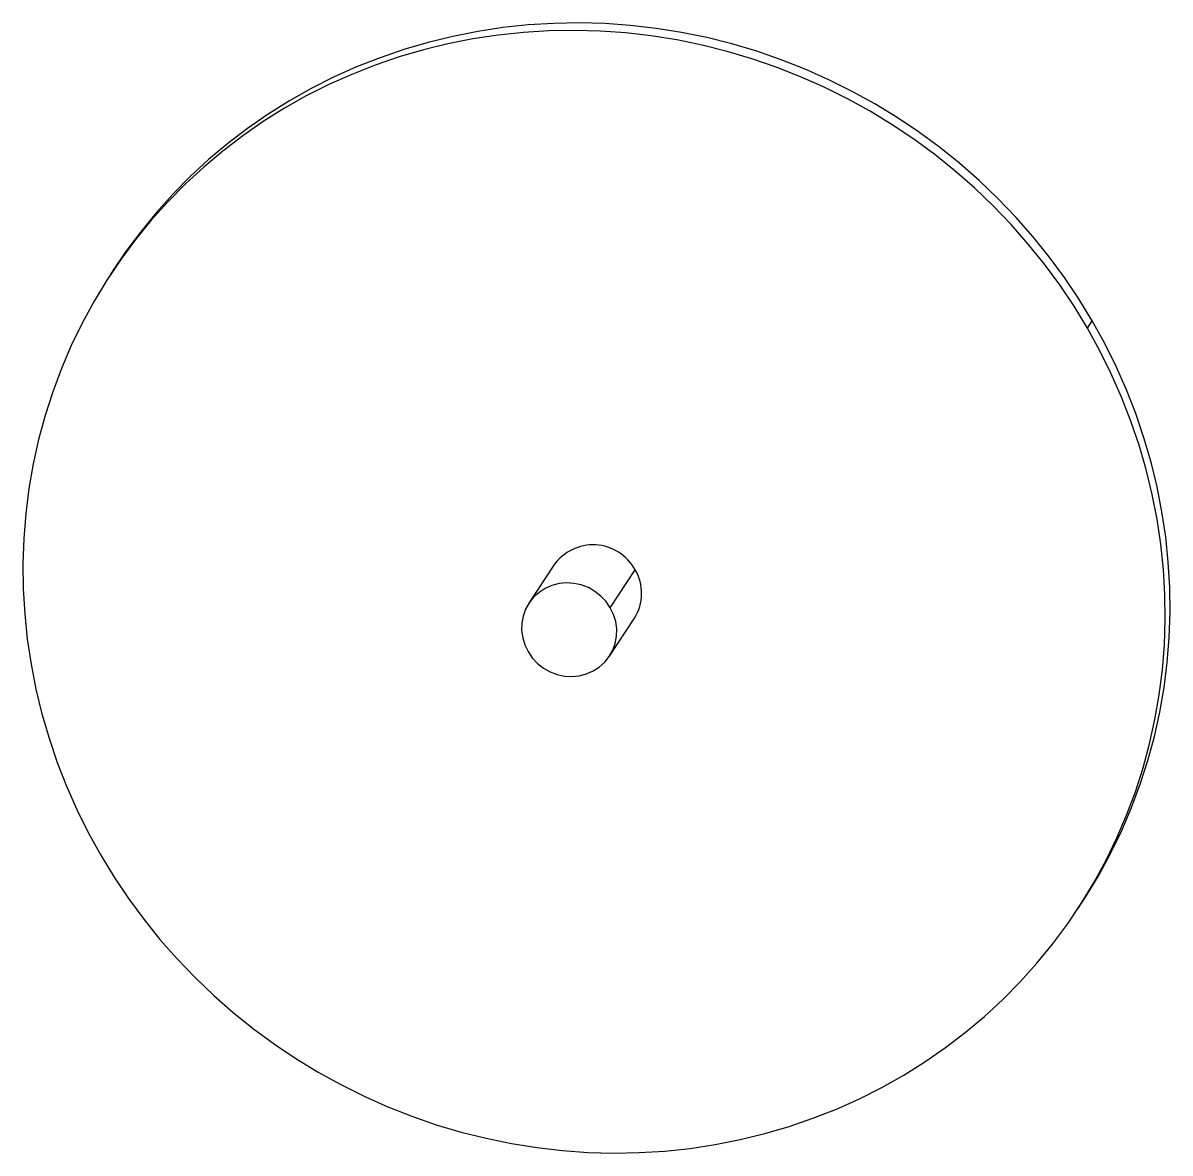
# Model space of a CAD drawing. Header units: millimetres. Extents: x -154 to 143, y -155 to 138.
import ezdxf

# ---------------------------------------------------------------- set-up
doc = ezdxf.new("R2010")
doc.units = ezdxf.units.MM

msp = doc.modelspace()

# ---------------------------------------------------------------- linework, layer by layer
at = {"color": 7, "linetype": 'Continuous', "lineweight": 25}
for p, q in [((-130.27, 74.88), (-131.53, 72.96)), ((121.89, 59.07), (123.15, 61)), ((-16.52, -2.4), (-22.98, -12.26)), ((-1.86, -13.42), (4.6, -3.56)), ((-2.07, -25.96), (4.39, -16.11)), ((119.4, -91.47), (120.66, -89.54))]:
    msp.add_line(p, q, dxfattribs=at)
at = {"color": 7, "linetype": 'Continuous', "lineweight": 25, "flags": 128}
for points in [[(123.15, 61), (119.68, 66.69), (115.95, 72.25), (111.98, 77.64), (107.77, 82.86), (103.34, 87.89), (98.69, 92.74), (93.83, 97.38), (88.77, 101.82), (83.53, 106.03), (78.1, 110.02), (72.51, 113.76), (66.77, 117.27), (60.88, 120.52), (54.85, 123.52), (48.71, 126.25), (42.46, 128.72), (36.11, 130.91), (29.69, 132.82), (23.19, 134.45), (16.63, 135.79), (10.04, 136.85), (3.41, 137.61), (-3.23, 138.09), (-9.88, 138.27), (-16.52, 138.16), (-23.13, 137.75), (-29.71, 137.05), (-36.23, 136.07), (-42.7, 134.79), (-49.08, 133.22), (-55.38, 131.38), (-61.58, 129.25), (-67.66, 126.85), (-73.61, 124.18), (-79.43, 121.24), (-85.09, 118.05), (-90.6, 114.6), (-95.93, 110.91), (-101.08, 106.98), (-106.03, 102.82), (-110.78, 98.43), (-115.32, 93.84), (-119.63, 89.04), (-123.71, 84.04), (-127.56, 78.87), (-130.27, 74.88)], [(121.89, 59.07), (118.42, 64.77), (114.69, 70.32), (110.72, 75.71), (106.51, 80.93), (102.08, 85.97), (97.43, 90.82), (92.57, 95.46), (87.51, 99.89), (82.27, 104.11), (76.84, 108.09), (71.25, 111.84), (65.51, 115.35), (59.62, 118.6), (53.59, 121.6), (47.45, 124.33), (41.2, 126.8), (34.85, 128.99), (28.43, 130.9), (21.93, 132.53), (15.37, 133.87), (8.78, 134.93), (2.15, 135.69), (-4.49, 136.17), (-11.14, 136.35), (-17.78, 136.23), (-24.39, 135.83), (-30.97, 135.13), (-37.49, 134.14), (-43.96, 132.86), (-50.34, 131.3), (-56.64, 129.45), (-62.84, 127.33), (-68.92, 124.93), (-74.87, 122.26), (-80.69, 119.32), (-86.35, 116.13), (-91.86, 112.68), (-97.19, 108.99), (-102.34, 105.05), (-107.29, 100.89), (-112.04, 96.51), (-116.58, 91.91), (-120.89, 87.11), (-124.97, 82.12), (-128.82, 76.94), (-132.41, 71.59), (-135.75, 66.08), (-138.83, 60.41), (-141.65, 54.6), (-144.19, 48.67), (-146.45, 42.62), (-148.43, 36.46), (-150.12, 30.21), (-151.52, 23.89), (-152.63, 17.49), (-153.45, 11.04), (-153.96, 4.55), (-154.18, -1.96), (-154.1, -8.49), (-153.73, -15.03), (-153.05, -21.55), (-152.08, -28.05), (-150.82, -34.5), (-149.26, -40.91), (-147.42, -47.26), (-145.29, -53.52), (-142.88, -59.7), (-140.2, -65.78), (-137.24, -71.74), (-134.02, -77.58)], [(120.66, -89.54), (121.54, -88.18), (124.89, -82.66), (127.97, -77), (130.78, -71.19), (133.32, -65.25), (135.58, -59.2), (137.56, -53.05), (139.25, -46.8), (140.66, -40.47), (141.76, -34.08), (142.58, -27.63), (143.1, -21.14), (143.32, -14.62), (143.24, -8.09), (142.86, -1.56), (142.19, 4.96), (141.22, 11.46), (139.95, 17.92), (138.4, 24.33), (136.55, 30.67), (134.42, 36.94), (132.01, 43.12), (129.33, 49.19), (126.37, 55.16), (123.15, 61)], [(-134.02, -77.58), (-130.54, -83.28), (-126.82, -88.83), (-122.85, -94.22), (-118.64, -99.44), (-114.21, -104.48), (-109.56, -109.32), (-104.7, -113.97), (-99.64, -118.4), (-94.4, -122.62), (-88.97, -126.6), (-83.38, -130.35), (-77.63, -133.85), (-71.74, -137.11), (-65.72, -140.11), (-59.58, -142.84), (-53.33, -145.3), (-46.98, -147.49), (-40.55, -149.41), (-34.06, -151.03), (-27.5, -152.38), (-20.9, -153.43), (-14.28, -154.2), (-7.63, -154.67), (-0.99, -154.85), (5.65, -154.74), (12.26, -154.34), (18.84, -153.64), (25.37, -152.65), (31.83, -151.37), (38.22, -149.81), (44.51, -147.96), (50.71, -145.84), (56.79, -143.44), (62.74, -140.77), (68.56, -137.83), (74.23, -134.63), (79.73, -131.19), (85.06, -127.49), (90.21, -123.56), (95.16, -119.4), (99.91, -115.02), (104.45, -110.42), (108.76, -105.62), (112.85, -100.63), (116.69, -95.45), (120.28, -90.1), (123.63, -84.58), (126.71, -78.92), (129.52, -73.11), (132.06, -67.18), (134.32, -61.13), (136.3, -54.97), (137.99, -48.72), (139.4, -42.39), (140.5, -36), (141.32, -29.55), (141.84, -23.06), (142.06, -16.55), (141.98, -10.01), (141.6, -3.48), (140.93, 3.04), (139.96, 9.54), (138.69, 16), (137.14, 22.4), (135.29, 28.75), (133.16, 35.02), (130.75, 41.19), (128.07, 47.27), (125.11, 53.23), (121.89, 59.07)], [(-1.86, -13.42), (-2.96, -11.81), (-4.3, -10.38), (-5.84, -9.17), (-7.55, -8.2), (-9.38, -7.51), (-11.28, -7.09), (-13.22, -6.98), (-15.14, -7.16), (-17, -7.64), (-18.74, -8.39), (-20.33, -9.42), (-21.73, -10.68), (-22.9, -12.15), (-23.82, -13.79), (-24.46, -15.56), (-24.8, -17.42), (-24.85, -19.32), (-24.58, -21.21), (-24.03, -23.06), (-23.18, -24.8)], [(-23.18, -24.8), (-22.08, -26.41), (-20.74, -27.84), (-19.2, -29.05), (-17.49, -30.01), (-15.66, -30.71), (-13.76, -31.12), (-11.82, -31.24), (-9.9, -31.06), (-8.05, -30.58), (-6.3, -29.82), (-4.71, -28.8), (-3.31, -27.54), (-2.14, -26.07), (-1.22, -24.43), (-0.58, -22.66), (-0.24, -20.8), (-0.2, -18.9), (-0.46, -17), (-1.02, -15.16), (-1.86, -13.42)]]:
    msp.add_lwpolyline(points, dxfattribs=at)
at = {"color": 7, "linetype": 'Continuous', "lineweight": 25}
for centre, radius, start, end in [((-6.32, -9.56), 12.46, 28.7971, 144.9308), ((-5.68, -9.66), 11.95, 327.3942, 30.7079)]:
    msp.add_arc(centre, radius, start, end, dxfattribs=at)

doc.saveas('drawing.dxf')
